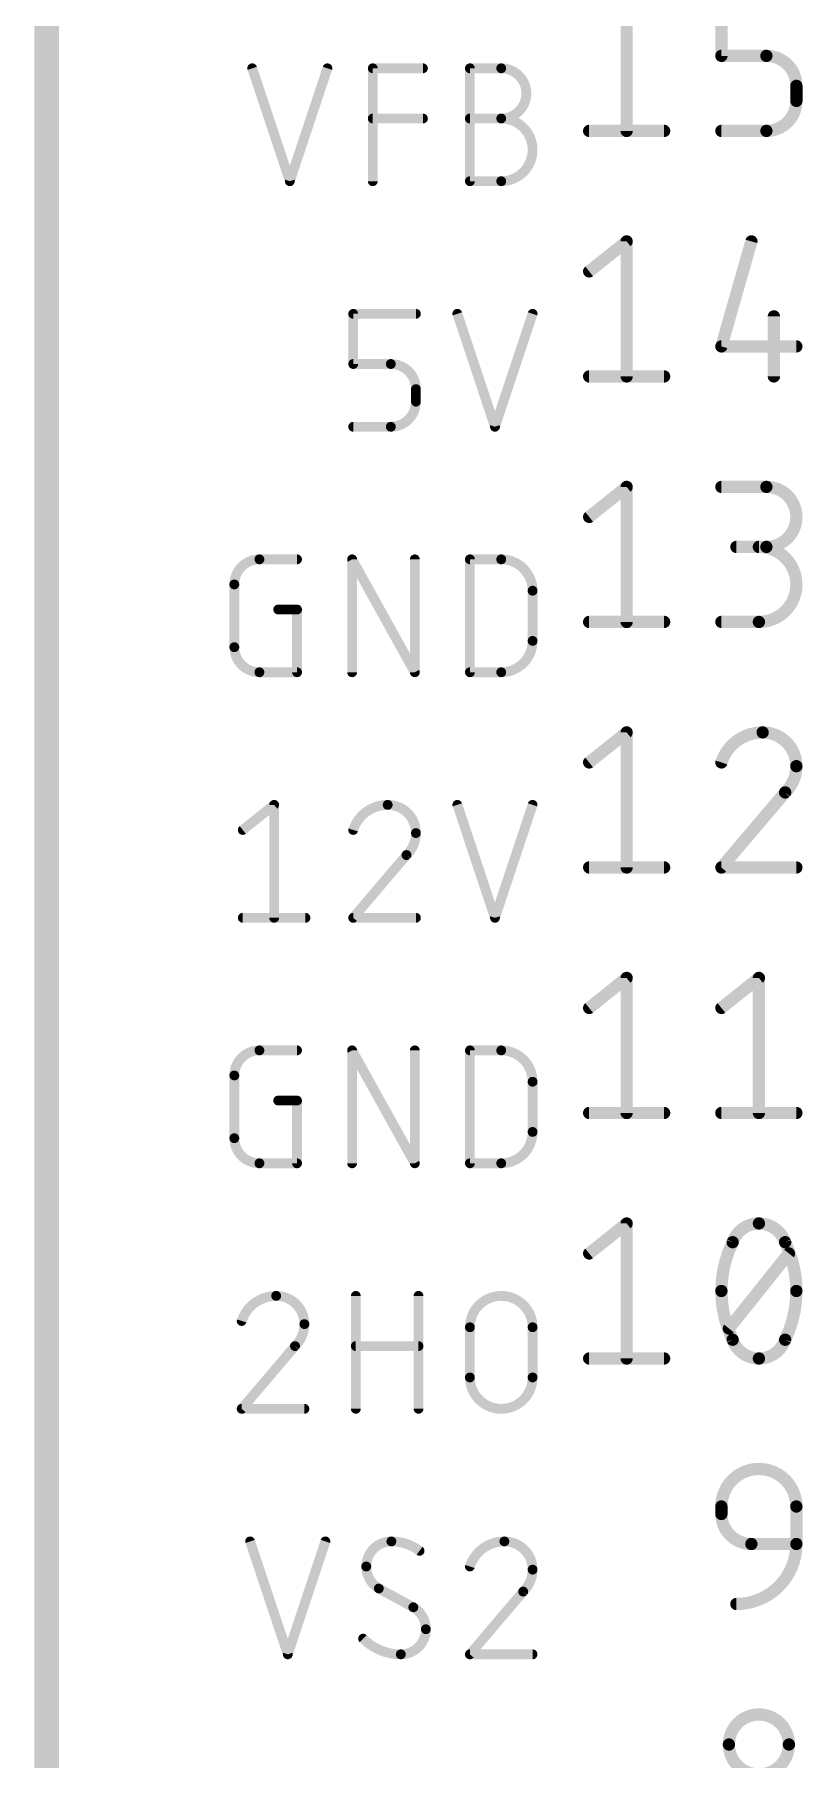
# Model space of a CAD drawing. Extents: x -177 to 163, y -159 to 163.
# Drawn here: x 26.54 to 34.49, y -32.79 to -14.94 of the extents above; entities that cross this region are included whole.
import ezdxf

# ---------------------------------------------------------------- set-up
doc = ezdxf.new("R2010")
doc.units = 0
doc.layers.add('94', color=12, linetype='CONTINUOUS')
doc.layers.add('95', color=251, linetype='CONTINUOUS')

msp = doc.modelspace()

# ---------------------------------------------------------------- linework, layer by layer
at = {"layer": '94'}
for points, const_width in [([(26.67, -3.81), (26.67, -57.15)], 0.254), ([(28.7965, -15.2908), (29.186, -16.4592)], 0.1016), ([(29.186, -16.4592), (29.5755, -15.2908)], 0.1016), ([(30.0448, -16.4592), (30.0448, -15.2908)], 0.1016), ([(30.0448, -15.2908), (30.5641, -15.2908)], 0.1016), ([(31.0501, -16.4592), (31.0501, -15.2908)], 0.1016), ([(31.0501, -15.2908), (31.3746, -15.2908)], 0.1016), ([(30.0448, -15.8101), (30.5641, -15.8101)], 0.1016), ([(31.0501, -15.8101), (31.3746, -15.8101)], 0.1016), ([(31.3746, -16.4592), (31.0501, -16.4592)], 0.1016), ([(29.8422, -18.3501), (29.8422, -17.8308)], 0.1016), ([(29.8422, -17.8308), (30.4913, -17.8308)], 0.1016), ([(30.9203, -17.8308), (31.3097, -18.9992)], 0.1016), ([(31.3097, -18.9992), (31.6992, -17.8308)], 0.1016), ([(30.2316, -18.3501), (29.8422, -18.3501)], 0.1016), ([(30.4913, -18.7396), (30.4913, -18.6097)], 0.1016), ([(29.8422, -18.9992), (30.2316, -18.9992)], 0.1016), ([(28.8713, -20.3708), (29.2608, -20.3708)], 0.1016), ([(29.8309, -21.5392), (29.8309, -20.3708)], 0.1016), ([(29.8309, -20.3708), (30.48, -21.5392)], 0.1016), ([(30.48, -21.5392), (30.48, -20.3708)], 0.1016), ([(31.0501, -21.5392), (31.0501, -20.3708)], 0.1016), ([(31.0501, -20.3708), (31.3746, -20.3708)], 0.1016), ([(28.6117, -21.2796), (28.6117, -20.6304)], 0.1016), ([(31.6992, -20.6954), (31.6992, -21.2146)], 0.1016), ([(29.0661, -20.8901), (29.2608, -20.8901)], 0.1016), ([(29.2608, -20.8901), (29.2608, -21.5392)], 0.1016), ([(29.2608, -21.5392), (28.8713, -21.5392)], 0.1016), ([(31.3746, -21.5392), (31.0501, -21.5392)], 0.1016), ([(28.6992, -23.1704), (29.0237, -22.9108)], 0.1016), ([(29.0237, -22.9108), (29.0237, -24.0792)], 0.1016), ([(30.9203, -22.9108), (31.3097, -24.0792)], 0.1016), ([(31.3097, -24.0792), (31.6992, -22.9108)], 0.1016), ([(30.3939, -23.4301), (29.8422, -24.0792)], 0.1016), ([(28.6992, -24.0792), (29.3483, -24.0792)], 0.1016), ([(29.8422, -24.0792), (30.4913, -24.0792)], 0.1016), ([(28.8713, -25.4508), (29.2608, -25.4508)], 0.1016), ([(29.8309, -26.6192), (29.8309, -25.4508)], 0.1016), ([(29.8309, -25.4508), (30.48, -26.6192)], 0.1016), ([(30.48, -26.6192), (30.48, -25.4508)], 0.1016), ([(31.0501, -26.6192), (31.0501, -25.4508)], 0.1016), ([(31.0501, -25.4508), (31.3746, -25.4508)], 0.1016), ([(28.6117, -26.3596), (28.6117, -25.7104)], 0.1016), ([(31.6992, -25.7754), (31.6992, -26.2946)], 0.1016), ([(29.0661, -25.9701), (29.2608, -25.9701)], 0.1016), ([(29.2608, -25.9701), (29.2608, -26.6192)], 0.1016), ([(29.2608, -26.6192), (28.8713, -26.6192)], 0.1016), ([(31.3746, -26.6192), (31.0501, -26.6192)], 0.1016), ([(29.869, -29.1592), (29.869, -27.9908)], 0.1016), ([(30.5181, -27.9908), (30.5181, -29.1592)], 0.1016), ([(31.0501, -28.8346), (31.0501, -28.3154)], 0.1016), ([(31.6992, -28.3154), (31.6992, -28.8346)], 0.1016), ([(29.2396, -28.5101), (28.6879, -29.1592)], 0.1016), ([(29.869, -28.5101), (30.5181, -28.5101)], 0.1016), ([(28.6879, -29.1592), (29.337, -29.1592)], 0.1016), ([(28.7754, -30.5308), (29.1649, -31.6992)], 0.1016), ([(29.1649, -31.6992), (29.5543, -30.5308)], 0.1016), ([(30.4645, -31.2124), (30.1075, -31.0176)], 0.1016), ([(31.6018, -31.0501), (31.0501, -31.6992)], 0.1016), ([(31.0501, -31.6992), (31.6992, -31.6992)], 0.1016)]:
    msp.add_lwpolyline(points, dxfattribs=dict(at, const_width=const_width))
for points, const_width in [([(28.8206, -15.2828, 1), (28.7725, -15.2988)], 0.0508), ([(29.5996, -15.2988, 1), (29.5514, -15.2828)], 0.0508), ([(30.0702, -15.2908, 1), (30.0194, -15.2908)], 0.0508), ([(30.0448, -15.2654, 1), (30.0448, -15.3162)], 0.0508), ([(30.5641, -15.3162, 1), (30.5641, -15.2654)], 0.0508), ([(31.0755, -15.2908, 1), (31.0247, -15.2908)], 0.0508), ([(31.0501, -15.2654, 1), (31.0501, -15.3162)], 0.0508), ([(31.3746, -15.8101, 1), (31.3746, -15.2908)], 0.1016), ([(31.3746, -15.2654, 1), (31.3746, -15.3162)], 0.0508), ([(31.3746, -15.3162, 1), (31.3746, -15.2654)], 0.0508), ([(30.0448, -15.7847, 1), (30.0448, -15.8355)], 0.0508), ([(30.5641, -15.8355, 1), (30.5641, -15.7847)], 0.0508), ([(31.0501, -15.7847, 1), (31.0501, -15.8355)], 0.0508), ([(31.3746, -16.4592, 1), (31.3746, -15.8101)], 0.1016), ([(31.3746, -15.7847, 1), (31.3746, -15.8355)], 0.0508), ([(31.3746, -15.7847, 1), (31.3746, -15.8355)], 0.0508), ([(31.3746, -15.8355, 1), (31.3746, -15.7847)], 0.0508), ([(31.0501, -16.4338, 1), (31.0501, -16.4846)], 0.0508), ([(31.3746, -16.4338, 1), (31.3746, -16.4846)], 0.0508), ([(31.3746, -16.4846, 1), (31.3746, -16.4338)], 0.0508), ([(29.1619, -16.4512, 1), (29.2101, -16.4672)], 0.0508), ([(29.1619, -16.4672, 1), (29.2101, -16.4512)], 0.0508), ([(30.0194, -16.4592, 1), (30.0702, -16.4592)], 0.0508), ([(31.0247, -16.4592, 1), (31.0755, -16.4592)], 0.0508), ([(29.8676, -17.8308, 1), (29.8168, -17.8308)], 0.0508), ([(29.8422, -17.8054, 1), (29.8422, -17.8562)], 0.0508), ([(30.4913, -17.8562, 1), (30.4913, -17.8054)], 0.0508), ([(30.9444, -17.8228, 1), (30.8962, -17.8388)], 0.0508), ([(31.7233, -17.8388, 1), (31.6751, -17.8228)], 0.0508), ([(29.8422, -18.3247, 1), (29.8422, -18.3755)], 0.0508), ([(29.8168, -18.3501, 1), (29.8676, -18.3501)], 0.0508), ([(30.4913, -18.6097, 0.4142), (30.2316, -18.3501)], 0.1016), ([(30.2316, -18.3247, 1), (30.2316, -18.3755)], 0.0508), ([(30.2316, -18.3755, 1), (30.2316, -18.3247)], 0.0508), ([(30.5167, -18.6097, 1), (30.4659, -18.6097)], 0.0508), ([(30.2316, -18.9992, 0.4142), (30.4913, -18.7396)], 0.1016), ([(30.4659, -18.6097, 1), (30.5167, -18.6097)], 0.0508), ([(30.5167, -18.7396, 1), (30.4659, -18.7396)], 0.0508), ([(30.4659, -18.7396, 1), (30.5167, -18.7396)], 0.0508), ([(29.8422, -18.9738, 1), (29.8422, -19.0246)], 0.0508), ([(30.2316, -18.9738, 1), (30.2316, -19.0246)], 0.0508), ([(30.2316, -19.0246, 1), (30.2316, -18.9738)], 0.0508), ([(31.2856, -18.9912, 1), (31.3338, -19.0072)], 0.0508), ([(31.2856, -19.0072, 1), (31.3338, -18.9912)], 0.0508), ([(28.8713, -20.3708, 0.4142), (28.6117, -20.6304)], 0.1016), ([(28.8713, -20.3454, 1), (28.8713, -20.3962)], 0.0508), ([(28.8713, -20.3962, 1), (28.8713, -20.3454)], 0.0508), ([(29.2608, -20.3962, 1), (29.2608, -20.3454)], 0.0508), ([(29.8563, -20.3708, 1), (29.8055, -20.3708)], 0.0508), ([(29.8531, -20.3585, 1), (29.8087, -20.3831)], 0.0508), ([(30.5054, -20.3708, 1), (30.4546, -20.3708)], 0.0508), ([(31.0755, -20.3708, 1), (31.0247, -20.3708)], 0.0508), ([(31.0501, -20.3454, 1), (31.0501, -20.3962)], 0.0508), ([(31.6992, -20.6954, 0.4142), (31.3746, -20.3708)], 0.1016), ([(31.3746, -20.3454, 1), (31.3746, -20.3962)], 0.0508), ([(31.3746, -20.3962, 1), (31.3746, -20.3454)], 0.0508), ([(28.6371, -20.6304, 1), (28.5863, -20.6304)], 0.0508), ([(28.5863, -20.6304, 1), (28.6371, -20.6304)], 0.0508), ([(31.7246, -20.6954, 1), (31.6738, -20.6954)], 0.0508), ([(31.6738, -20.6954, 1), (31.7246, -20.6954)], 0.0508), ([(29.0661, -20.8647, 1), (29.0661, -20.9155)], 0.0508), ([(29.2862, -20.8901, 1), (29.2354, -20.8901)], 0.0508), ([(29.2608, -20.9155, 1), (29.2608, -20.8647)], 0.0508), ([(28.6117, -21.2796, 0.4142), (28.8713, -21.5392)], 0.1016), ([(28.6371, -21.2796, 1), (28.5863, -21.2796)], 0.0508), ([(31.3746, -21.5392, 0.4142), (31.6992, -21.2146)], 0.1016), ([(31.7246, -21.2146, 1), (31.6738, -21.2146)], 0.0508), ([(31.6738, -21.2146, 1), (31.7246, -21.2146)], 0.0508), ([(28.5863, -21.2796, 1), (28.6371, -21.2796)], 0.0508), ([(28.8713, -21.5138, 1), (28.8713, -21.5646)], 0.0508), ([(28.8713, -21.5646, 1), (28.8713, -21.5138)], 0.0508), ([(29.2354, -21.5392, 1), (29.2862, -21.5392)], 0.0508), ([(29.2608, -21.5646, 1), (29.2608, -21.5138)], 0.0508), ([(29.8055, -21.5392, 1), (29.8563, -21.5392)], 0.0508), ([(30.4546, -21.5392, 1), (30.5054, -21.5392)], 0.0508), ([(30.4578, -21.5515, 1), (30.5022, -21.5269)], 0.0508), ([(31.0501, -21.5138, 1), (31.0501, -21.5646)], 0.0508), ([(31.0247, -21.5392, 1), (31.0755, -21.5392)], 0.0508), ([(31.3746, -21.5138, 1), (31.3746, -21.5646)], 0.0508), ([(31.3746, -21.5646, 1), (31.3746, -21.5138)], 0.0508), ([(29.0491, -22.9108, 1), (28.9983, -22.9108)], 0.0508), ([(29.0396, -22.9306, 1), (29.0079, -22.891)], 0.0508), ([(30.1992, -22.9108, 0.3252), (29.8422, -23.1704)], 0.1016), ([(30.4913, -23.2029, 0.4142), (30.1992, -22.9108)], 0.1016), ([(30.1992, -22.8854, 1), (30.1992, -22.9362)], 0.0508), ([(30.1992, -22.9362, 1), (30.1992, -22.8854)], 0.0508), ([(30.9444, -22.9028, 1), (30.8962, -22.9188)], 0.0508), ([(31.7233, -22.9188, 1), (31.6751, -22.9028)], 0.0508), ([(28.6833, -23.1506, 1), (28.7151, -23.1903)], 0.0508), ([(29.818, -23.1626, 1), (29.8663, -23.1783)], 0.0508), ([(30.3939, -23.4301, 0.2053), (30.4913, -23.2029)], 0.1016), ([(30.5167, -23.2029, 1), (30.4659, -23.2029)], 0.0508), ([(30.4659, -23.2029, 1), (30.5167, -23.2029)], 0.0508), ([(30.3764, -23.4117, 1), (30.4114, -23.4485)], 0.0508), ([(30.4133, -23.4465, 1), (30.3746, -23.4136)], 0.0508), ([(28.6992, -24.0538, 1), (28.6992, -24.1046)], 0.0508), ([(28.9983, -24.0792, 1), (29.0491, -24.0792)], 0.0508), ([(29.3483, -24.1046, 1), (29.3483, -24.0538)], 0.0508), ([(29.8228, -24.0627, 1), (29.8615, -24.0957)], 0.0508), ([(29.8422, -24.0538, 1), (29.8422, -24.1046)], 0.0508), ([(30.4913, -24.1046, 1), (30.4913, -24.0538)], 0.0508), ([(31.2856, -24.0712, 1), (31.3338, -24.0872)], 0.0508), ([(31.2856, -24.0872, 1), (31.3338, -24.0712)], 0.0508), ([(28.8713, -25.4508, 0.4142), (28.6117, -25.7104)], 0.1016), ([(28.8713, -25.4254, 1), (28.8713, -25.4762)], 0.0508), ([(28.8713, -25.4762, 1), (28.8713, -25.4254)], 0.0508), ([(29.2608, -25.4762, 1), (29.2608, -25.4254)], 0.0508), ([(29.8563, -25.4508, 1), (29.8055, -25.4508)], 0.0508), ([(29.8531, -25.4385, 1), (29.8087, -25.4631)], 0.0508), ([(30.5054, -25.4508, 1), (30.4546, -25.4508)], 0.0508), ([(31.0755, -25.4508, 1), (31.0247, -25.4508)], 0.0508), ([(31.0501, -25.4254, 1), (31.0501, -25.4762)], 0.0508), ([(31.6992, -25.7754, 0.4142), (31.3746, -25.4508)], 0.1016), ([(31.3746, -25.4254, 1), (31.3746, -25.4762)], 0.0508), ([(31.3746, -25.4762, 1), (31.3746, -25.4254)], 0.0508), ([(28.6371, -25.7104, 1), (28.5863, -25.7104)], 0.0508), ([(28.5863, -25.7104, 1), (28.6371, -25.7104)], 0.0508), ([(31.7246, -25.7754, 1), (31.6738, -25.7754)], 0.0508), ([(31.6738, -25.7754, 1), (31.7246, -25.7754)], 0.0508), ([(29.0661, -25.9447, 1), (29.0661, -25.9955)], 0.0508), ([(29.2862, -25.9701, 1), (29.2354, -25.9701)], 0.0508), ([(29.2608, -25.9955, 1), (29.2608, -25.9447)], 0.0508), ([(28.6117, -26.3596, 0.4142), (28.8713, -26.6192)], 0.1016), ([(28.6371, -26.3596, 1), (28.5863, -26.3596)], 0.0508), ([(28.5863, -26.3596, 1), (28.6371, -26.3596)], 0.0508), ([(31.3746, -26.6192, 0.4142), (31.6992, -26.2946)], 0.1016), ([(31.7246, -26.2946, 1), (31.6738, -26.2946)], 0.0508), ([(31.6738, -26.2946, 1), (31.7246, -26.2946)], 0.0508), ([(28.8713, -26.5938, 1), (28.8713, -26.6446)], 0.0508), ([(28.8713, -26.6446, 1), (28.8713, -26.5938)], 0.0508), ([(29.2608, -26.6446, 1), (29.2608, -26.5938)], 0.0508), ([(30.4578, -26.6315, 1), (30.5022, -26.6069)], 0.0508), ([(31.0501, -26.5938, 1), (31.0501, -26.6446)], 0.0508), ([(31.3746, -26.5938, 1), (31.3746, -26.6446)], 0.0508), ([(31.3746, -26.6446, 1), (31.3746, -26.5938)], 0.0508), ([(29.2354, -26.6192, 1), (29.2862, -26.6192)], 0.0508), ([(29.8055, -26.6192, 1), (29.8563, -26.6192)], 0.0508), ([(30.4546, -26.6192, 1), (30.5054, -26.6192)], 0.0508), ([(31.0247, -26.6192, 1), (31.0755, -26.6192)], 0.0508), ([(29.0449, -27.9908, 0.3252), (28.6879, -28.2504)], 0.1016), ([(29.337, -28.2829, 0.4142), (29.0449, -27.9908)], 0.1016), ([(29.0449, -27.9654, 1), (29.0449, -28.0162)], 0.0508), ([(29.0449, -28.0162, 1), (29.0449, -27.9654)], 0.0508), ([(29.8944, -27.9908, 1), (29.8436, -27.9908)], 0.0508), ([(30.5435, -27.9908, 1), (30.4927, -27.9908)], 0.0508), ([(31.6992, -28.3154, 1), (31.0501, -28.3154)], 0.1016), ([(28.6637, -28.2426, 1), (28.7121, -28.2583)], 0.0508), ([(29.2396, -28.5101, 0.2053), (29.337, -28.2829)], 0.1016), ([(29.3624, -28.2829, 1), (29.3116, -28.2829)], 0.0508), ([(29.3116, -28.2829, 1), (29.3624, -28.2829)], 0.0508), ([(31.0755, -28.3154, 1), (31.0247, -28.3154)], 0.0508), ([(31.0247, -28.3154, 1), (31.0755, -28.3154)], 0.0508), ([(31.7246, -28.3154, 1), (31.6738, -28.3154)], 0.0508), ([(31.6738, -28.3154, 1), (31.7246, -28.3154)], 0.0508), ([(29.2221, -28.4917, 1), (29.2572, -28.5285)], 0.0508), ([(29.259, -28.5265, 1), (29.2203, -28.4936)], 0.0508), ([(29.869, -28.4847, 1), (29.869, -28.5355)], 0.0508), ([(30.5181, -28.5355, 1), (30.5181, -28.4847)], 0.0508), ([(31.0501, -28.8346, 1), (31.6992, -28.8346)], 0.1016), ([(31.0755, -28.8346, 1), (31.0247, -28.8346)], 0.0508), ([(31.0247, -28.8346, 1), (31.0755, -28.8346)], 0.0508), ([(31.7246, -28.8346, 1), (31.6738, -28.8346)], 0.0508), ([(31.6738, -28.8346, 1), (31.7246, -28.8346)], 0.0508), ([(28.6685, -29.1427, 1), (28.7073, -29.1757)], 0.0508), ([(28.6879, -29.1338, 1), (28.6879, -29.1846)], 0.0508), ([(29.337, -29.1846, 1), (29.337, -29.1338)], 0.0508), ([(29.8436, -29.1592, 1), (29.8944, -29.1592)], 0.0508), ([(30.4927, -29.1592, 1), (30.5435, -29.1592)], 0.0508), ([(28.7995, -30.5228, 1), (28.7513, -30.5388)], 0.0508), ([(29.5784, -30.5388, 1), (29.5302, -30.5228)], 0.0508), ([(30.2373, -30.5308, 0.4142), (29.9776, -30.7904)], 0.1016), ([(30.5294, -30.6282, 0.1623), (30.2373, -30.5308)], 0.1016), ([(30.2373, -30.5054, 1), (30.2373, -30.5562)], 0.0508), ([(30.2373, -30.5562, 1), (30.2373, -30.5054)], 0.0508), ([(31.4071, -30.5308, 0.3252), (31.0501, -30.7904)], 0.1016), ([(31.6992, -30.8229, 0.4142), (31.4071, -30.5308)], 0.1016), ([(31.4071, -30.5054, 1), (31.4071, -30.5562)], 0.0508), ([(31.4071, -30.5562, 1), (31.4071, -30.5054)], 0.0508), ([(30.5142, -30.6485, 1), (30.5446, -30.6078)], 0.0508), ([(29.9776, -30.7904, 0.2656), (30.1075, -31.0176)], 0.1016), ([(30.003, -30.7904, 1), (29.9522, -30.7904)], 0.0508), ([(29.9522, -30.7904, 1), (30.003, -30.7904)], 0.0508), ([(31.0259, -30.7826, 1), (31.0743, -30.7983)], 0.0508), ([(31.6018, -31.0501, 0.2053), (31.6992, -30.8229)], 0.1016), ([(31.7246, -30.8229, 1), (31.6738, -30.8229)], 0.0508), ([(31.6738, -30.8229, 1), (31.7246, -30.8229)], 0.0508), ([(30.1196, -30.9953, 1), (30.0953, -31.0399)], 0.0508), ([(30.0946, -31.0395, 1), (30.1204, -30.9958)], 0.0508), ([(31.5843, -31.0317, 1), (31.6194, -31.0685)], 0.0508), ([(31.6212, -31.0665, 1), (31.5825, -31.0336)], 0.0508), ([(30.5943, -31.4396, 0.2656), (30.4645, -31.2124)], 0.1016), ([(30.4774, -31.1905, 1), (30.4516, -31.2343)], 0.0508), ([(30.4523, -31.2347, 1), (30.4766, -31.1901)], 0.0508), ([(30.3347, -31.6992, 0.4142), (30.5943, -31.4396)], 0.1016), ([(30.6197, -31.4396, 1), (30.5689, -31.4396)], 0.0508), ([(29.9452, -31.5369, 0.2), (30.3347, -31.6992)], 0.1016), ([(29.9632, -31.519, 1), (29.9272, -31.5548)], 0.0508), ([(30.5689, -31.4396, 1), (30.6197, -31.4396)], 0.0508), ([(29.1408, -31.6912, 1), (29.1889, -31.7072)], 0.0508), ([(29.1408, -31.7072, 1), (29.1889, -31.6912)], 0.0508), ([(30.3347, -31.6738, 1), (30.3347, -31.7246)], 0.0508), ([(30.3347, -31.7246, 1), (30.3347, -31.6738)], 0.0508), ([(31.0307, -31.6827, 1), (31.0694, -31.7157)], 0.0508), ([(31.0501, -31.6738, 1), (31.0501, -31.7246)], 0.0508), ([(31.6992, -31.7246, 1), (31.6992, -31.6738)], 0.0508)]:
    msp.add_lwpolyline(points, format="xyb", dxfattribs=dict(at, const_width=const_width))
at = {"layer": '95', "const_width": 0.127}
for points in [[(32.6728, -14.5415), (32.6728, -15.9385)], [(33.6536, -15.1624), (33.6536, -14.5415)], [(34.1193, -15.1624), (33.6536, -15.1624)], [(34.4297, -15.6281), (34.4297, -15.4728)], [(32.2847, -15.9385), (33.0608, -15.9385)], [(33.6536, -15.9385), (34.1193, -15.9385)], [(32.2847, -17.3919), (32.6728, -17.0815)], [(32.6728, -17.0815), (32.6728, -18.4785)], [(33.964, -17.0815), (33.6536, -18.1681)], [(34.1969, -17.8576), (34.1969, -18.4785)], [(33.6536, -18.1681), (34.4297, -18.1681)], [(32.2847, -18.4785), (33.0608, -18.4785)], [(32.2847, -19.9319), (32.6728, -19.6215)], [(32.6728, -19.6215), (32.6728, -21.0185)], [(33.6536, -19.6215), (34.1193, -19.6215)], [(34.1193, -20.2424), (33.8088, -20.2424)], [(32.2847, -21.0185), (33.0608, -21.0185)], [(33.6536, -21.0185), (34.0416, -21.0185)], [(32.2847, -22.4719), (32.6728, -22.1615)], [(32.6728, -22.1615), (32.6728, -23.5585)], [(34.3133, -22.7824), (33.6536, -23.5585)], [(32.2847, -23.5585), (33.0608, -23.5585)], [(33.6536, -23.5585), (34.4297, -23.5585)], [(32.2847, -25.0119), (32.6728, -24.7015)], [(32.6728, -24.7015), (32.6728, -26.0985)], [(33.6536, -25.0119), (34.0416, -24.7015)], [(34.0416, -24.7015), (34.0416, -26.0985)], [(32.2847, -26.0985), (33.0608, -26.0985)], [(33.6536, -26.0985), (34.4297, -26.0985)], [(32.2847, -27.5519), (32.6728, -27.2415)], [(32.6728, -27.2415), (32.6728, -28.6385)], [(33.7312, -28.3281), (34.3521, -27.5519)], [(32.2847, -28.6385), (33.0608, -28.6385)], [(33.6536, -30.2472), (33.6536, -30.1696)], [(34.4297, -30.1696), (34.4297, -30.5576)], [(34.4297, -30.5576), (33.964, -30.5576)]]:
    msp.add_lwpolyline(points, dxfattribs=at)
at = {"layer": '95'}
for points, const_width in [([(33.6218, -15.1624, 1), (33.6853, -15.1624)], 0.0635), ([(33.6536, -15.1306, 1), (33.6536, -15.1941)], 0.0635), ([(34.1193, -15.1306, 1), (34.1193, -15.1941)], 0.0635), ([(34.4297, -15.4728, 0.4142), (34.1193, -15.1624)], 0.127), ([(34.1193, -15.1941, 1), (34.1193, -15.1306)], 0.0635), ([(34.4615, -15.4728, 1), (34.398, -15.4728)], 0.0635), ([(34.398, -15.4728, 1), (34.4615, -15.4728)], 0.0635), ([(34.1193, -15.9385, 0.4142), (34.4297, -15.6281)], 0.127), ([(34.4615, -15.6281, 1), (34.398, -15.6281)], 0.0635), ([(34.398, -15.6281, 1), (34.4615, -15.6281)], 0.0635), ([(32.2847, -15.9068, 1), (32.2847, -15.9703)], 0.0635), ([(33.0608, -15.9703, 1), (33.0608, -15.9068)], 0.0635), ([(33.6536, -15.9068, 1), (33.6536, -15.9703)], 0.0635), ([(34.1193, -15.9068, 1), (34.1193, -15.9703)], 0.0635), ([(34.1193, -15.9703, 1), (34.1193, -15.9068)], 0.0635), ([(32.641, -15.9385, 1), (32.7045, -15.9385)], 0.0635), ([(32.7045, -17.0815, 1), (32.641, -17.0815)], 0.0635), ([(32.6926, -17.1063, 1), (32.653, -17.0567)], 0.0635), ([(33.9946, -17.0902, 1), (33.9335, -17.0728)], 0.0635), ([(32.2649, -17.3672, 1), (32.3046, -17.4167)], 0.0635), ([(34.2286, -17.8576, 1), (34.1651, -17.8576)], 0.0635), ([(33.6536, -18.1363, 1), (33.6536, -18.1998)], 0.0635), ([(33.6231, -18.1593, 1), (33.6841, -18.1768)], 0.0635), ([(34.4297, -18.1998, 1), (34.4297, -18.1363)], 0.0635), ([(32.2847, -18.4468, 1), (32.2847, -18.5102)], 0.0635), ([(32.641, -18.4785, 1), (32.7045, -18.4785)], 0.0635), ([(33.0608, -18.5102, 1), (33.0608, -18.4468)], 0.0635), ([(34.1651, -18.4785, 1), (34.2286, -18.4785)], 0.0635), ([(32.7045, -19.6215, 1), (32.641, -19.6215)], 0.0635), ([(32.6926, -19.6463, 1), (32.653, -19.5967)], 0.0635), ([(33.6536, -19.5898, 1), (33.6536, -19.6532)], 0.0635), ([(34.1193, -20.2424, 1), (34.1193, -19.6215)], 0.127), ([(34.1193, -19.5898, 1), (34.1193, -19.6532)], 0.0635), ([(34.1193, -19.6532, 1), (34.1193, -19.5898)], 0.0635), ([(32.2649, -19.9072, 1), (32.3046, -19.9567)], 0.0635), ([(33.8088, -20.2106, 1), (33.8088, -20.2741)], 0.0635), ([(34.0416, -21.0185, 1), (34.0416, -20.2424)], 0.127), ([(34.0416, -20.2106, 1), (34.0416, -20.2741)], 0.0635), ([(34.1193, -20.2106, 1), (34.1193, -20.2741)], 0.0635), ([(34.1193, -20.2741, 1), (34.1193, -20.2106)], 0.0635), ([(32.2847, -20.9868, 1), (32.2847, -21.0502)], 0.0635), ([(32.641, -21.0185, 1), (32.7045, -21.0185)], 0.0635), ([(33.0608, -21.0502, 1), (33.0608, -20.9868)], 0.0635), ([(33.6536, -20.9868, 1), (33.6536, -21.0502)], 0.0635), ([(34.0416, -20.9868, 1), (34.0416, -21.0502)], 0.0635), ([(34.0416, -21.0502, 1), (34.0416, -20.9868)], 0.0635), ([(32.7045, -22.1615, 1), (32.641, -22.1615)], 0.0635), ([(32.6926, -22.1863, 1), (32.653, -22.1367)], 0.0635), ([(34.0804, -22.1615, 0.3252), (33.6536, -22.4719)], 0.127), ([(34.4297, -22.5108, 0.4142), (34.0804, -22.1615)], 0.127), ([(34.0804, -22.1298, 1), (34.0804, -22.1932)], 0.0635), ([(34.0805, -22.1932, 1), (34.0804, -22.1298)], 0.0635), ([(32.2649, -22.4472, 1), (32.3046, -22.4967)], 0.0635), ([(33.6234, -22.4622, 1), (33.6838, -22.4817)], 0.0635), ([(34.3133, -22.7824, 0.2053), (34.4297, -22.5108)], 0.127), ([(34.4614, -22.5107, 1), (34.398, -22.5108)], 0.0635), ([(34.398, -22.5108, 1), (34.4615, -22.5108)], 0.0635), ([(34.2914, -22.7594, 1), (34.3352, -22.8054)], 0.0635), ([(34.3375, -22.803, 1), (34.2891, -22.7618)], 0.0635), ([(32.2847, -23.5268, 1), (32.2847, -23.5903)], 0.0635), ([(32.641, -23.5585, 1), (32.7045, -23.5585)], 0.0635), ([(33.0608, -23.5903, 1), (33.0608, -23.5268)], 0.0635), ([(33.6536, -23.5268, 1), (33.6536, -23.5903)], 0.0635), ([(33.6294, -23.5379, 1), (33.6778, -23.5791)], 0.0635), ([(34.4297, -23.5903, 1), (34.4297, -23.5268)], 0.0635), ([(32.7045, -24.7015, 1), (32.641, -24.7015)], 0.0635), ([(32.6926, -24.7263, 1), (32.653, -24.6767)], 0.0635), ([(34.0734, -24.7015, 1), (34.0099, -24.7015)], 0.0635), ([(34.0615, -24.7263, 1), (34.0218, -24.6767)], 0.0635), ([(32.2649, -24.9872, 1), (32.3046, -25.0367)], 0.0635), ([(33.6338, -24.9872, 1), (33.6734, -25.0367)], 0.0635), ([(32.2847, -26.0668, 1), (32.2847, -26.1303)], 0.0635), ([(33.0608, -26.1303, 1), (33.0608, -26.0668)], 0.0635), ([(33.6536, -26.0668, 1), (33.6536, -26.1303)], 0.0635), ([(34.4297, -26.1303, 1), (34.4297, -26.0668)], 0.0635), ([(32.641, -26.0985, 1), (32.7045, -26.0985)], 0.0635), ([(34.0099, -26.0985, 1), (34.0734, -26.0985)], 0.0635), ([(32.7045, -27.2415, 1), (32.641, -27.2415)], 0.0635), ([(32.6926, -27.2663, 1), (32.653, -27.2167)], 0.0635), ([(34.0416, -27.2415, 0.3205), (33.77, -27.4355)], 0.127), ([(34.3133, -27.4355, 0.3205), (34.0416, -27.2415)], 0.127), ([(34.0416, -27.2098, 1), (34.0416, -27.2732)], 0.0635), ([(34.0416, -27.2732, 1), (34.0416, -27.2098)], 0.0635), ([(33.77, -27.4355, 0.1139), (33.6536, -27.94)], 0.127), ([(33.74, -27.4252, 1), (33.8, -27.4458)], 0.0635), ([(33.7985, -27.4494, 1), (33.7415, -27.4216)], 0.0635), ([(34.3418, -27.4216, 1), (34.2847, -27.4494)], 0.0635), ([(34.4297, -27.94, 0.1139), (34.3133, -27.4355)], 0.127), ([(34.2832, -27.4458, 1), (34.3433, -27.4252)], 0.0635), ([(32.2649, -27.5272, 1), (32.3046, -27.5767)], 0.0635), ([(34.3769, -27.5718, 1), (34.3273, -27.5321)], 0.0635), ([(33.6853, -27.94, 1), (33.6218, -27.94)], 0.0635), ([(33.6218, -27.94, 1), (33.6853, -27.94)], 0.0635), ([(33.6536, -27.94, 0.1139), (33.77, -28.4445)], 0.127), ([(34.3133, -28.4445, 0.1139), (34.4297, -27.94)], 0.127), ([(34.4615, -27.94, 1), (34.398, -27.94)], 0.0635), ([(34.398, -27.94, 1), (34.4614, -27.94)], 0.0635), ([(33.7064, -28.3082, 1), (33.756, -28.3479)], 0.0635), ([(33.77, -28.4445, 0.3205), (34.0416, -28.6385)], 0.127), ([(33.8, -28.4342, 1), (33.74, -28.4548)], 0.0635), ([(33.7415, -28.4584, 1), (33.7985, -28.4306)], 0.0635), ([(34.0416, -28.6385, 0.3205), (34.3133, -28.4445)], 0.127), ([(34.2847, -28.4306, 1), (34.3418, -28.4584)], 0.0635), ([(34.3433, -28.4548, 1), (34.2833, -28.4342)], 0.0635), ([(32.2847, -28.6068, 1), (32.2847, -28.6702)], 0.0635), ([(32.641, -28.6385, 1), (32.7045, -28.6385)], 0.0635), ([(33.0608, -28.6702, 1), (33.0608, -28.6068)], 0.0635), ([(34.0416, -28.6068, 1), (34.0416, -28.6702)], 0.0635), ([(34.0416, -28.6702, 1), (34.0416, -28.6068)], 0.0635), ([(34.4297, -30.1696, 1), (33.6536, -30.1696)], 0.127), ([(33.6853, -30.1696, 1), (33.6218, -30.1696)], 0.0635), ([(33.6218, -30.1696, 1), (33.6853, -30.1696)], 0.0635), ([(34.3979, -30.1696, 1), (34.4614, -30.1696)], 0.0635), ([(34.4615, -30.1696, 1), (34.398, -30.1696)], 0.0635), ([(33.6853, -30.2472, 1), (33.6218, -30.2472)], 0.0635), ([(33.6218, -30.2472, 1), (33.6853, -30.2472)], 0.0635), ([(33.6536, -30.2472, 0.4142), (33.964, -30.5576)], 0.127), ([(33.8088, -31.1785, 0.4142), (34.4297, -30.5576)], 0.127), ([(33.964, -30.5259, 1), (33.964, -30.5894)], 0.0635), ([(33.964, -30.5894, 1), (33.964, -30.5259)], 0.0635), ([(34.4615, -30.5576, 1), (34.398, -30.5576)], 0.0635), ([(34.4297, -30.5894, 1), (34.4297, -30.5259)], 0.0635), ([(34.398, -30.5576, 1), (34.4615, -30.5576)], 0.0635), ([(33.8088, -31.1468, 1), (33.8088, -31.2103)], 0.0635), ([(34.3521, -32.6319, 1), (33.7312, -32.6319)], 0.127), ([(33.7629, -32.6319, 1), (33.6994, -32.6319)], 0.0635), ([(33.6994, -32.6319, 1), (33.763, -32.6319)], 0.0635), ([(33.7312, -32.6319, 1), (34.3521, -32.6319)], 0.127), ([(34.3838, -32.6319, 1), (34.3203, -32.6319)], 0.0635), ([(34.3203, -32.6319, 1), (34.3838, -32.6319)], 0.0635)]:
    msp.add_lwpolyline(points, format="xyb", dxfattribs=dict(at, const_width=const_width))

doc.saveas('drawing.dxf')
